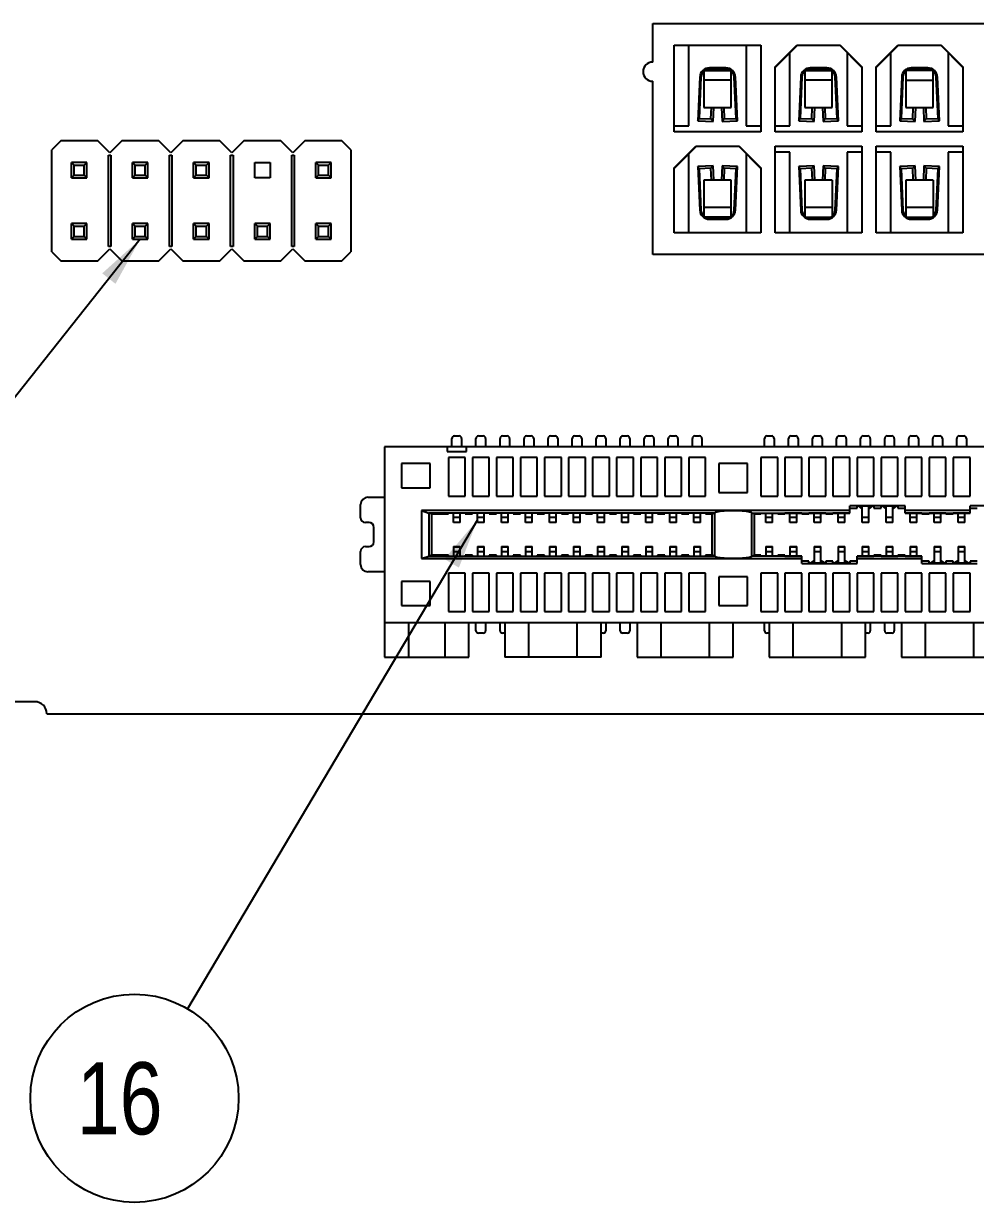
# Model space of a CAD drawing. Header units: millimetres. Extents: x 0 to 841, y 0 to 594.
# Drawn here: x 227.92 to 267.51, y 331.6 to 380.62 of the extents above; entities that cross this region are included whole.
import ezdxf

# ---------------------------------------------------------------- set-up
doc = ezdxf.new("R2010")
doc.units = ezdxf.units.MM
doc.header["$LTSCALE"] = 46.255
doc.layers.get('0').update_dxf_attribs({"linetype": 'CONTINUOUS'})
doc.layers.add('ASSEM_MEM', color=7, linetype='CONTINUOUS')
doc.layers.add('DETAIL', color=7, linetype='CONTINUOUS')
doc.styles.get("Standard").update_dxf_attribs({"font": 'txt', "width": 0.8})
doc.dimstyles.get("Standard").update_dxf_attribs({"dimtxt": 3, "dimasz": 2.1, "dimexe": 2, "dimexo": 1, "dimtad": 1, "dimzin": 0, "dimdsep": 46, "dimtxsty": 'STANDARD', "dimblk": '_FILLED', "dimblk1": '_FILLED', "dimblk2": '_FILLED', "dimcen": 0.09, "dimazin": 0, "dimtol": 1, "dimtp": 0.01, "dimtm": 0.01, "dimtfac": 1, "dimtofl": 0, "dimtmove": 0, "dimatfit": 3, "dimldrblk": '_FILLED', "dimfxl": 1, "dimtolj": 1, "dimtzin": 0, "dimarcsym": 0})

# ---------------------------------------------------------------- blocks, each defined once
blk = doc.blocks.new('_FILLED')
at = {"color": 0, "linetype": 'BYBLOCK'}
blk.add_solid([(0, 0), (-1, 0.167), (-1, -0.167)], dxfattribs=at)
blk = doc.blocks.new('BALLOON_BL18', base_point=(232.533, 335.934))
at = {"layer": 'DETAIL', "color": 7, "linetype": 'CONTINUOUS'}
blk.add_circle((232.533, 335.934), 4.33, dxfattribs=at)
at = {"layer": 'DETAIL', "color": 7, "linetype": 'CONTINUOUS', "insert": (230.133, 337.434), "char_height": 3, "width": 4.8, "attachment_point": 1, "line_spacing_factor": 0.9}
blk.add_mtext('16', dxfattribs=at)

msp = doc.modelspace()

# ---------------------------------------------------------------- linework, layer by layer
at = {"layer": 'ASSEM_MEM', "color": 7, "linetype": 'CONTINUOUS'}
for p, q in [((254.09, 380.625), (305.69, 380.625)), ((254.09, 379.025), (254.09, 380.625)), ((254.99, 379.725), (258.59, 379.725)), ((254.99, 376.125), (254.99, 379.725)), ((255.6, 376.375), (255.6, 379.725)), ((257.98, 379.725), (257.98, 376.375)), ((258.59, 379.725), (258.59, 376.125)), ((259.19, 378.825), (260.09, 379.725)), ((259.19, 378.805), (260.11, 379.725)), ((260.09, 379.725), (261.89, 379.725)), ((262.79, 378.805), (261.87, 379.725)), ((261.89, 379.725), (262.79, 378.825)), ((263.39, 378.825), (264.29, 379.725)), ((263.39, 378.805), (264.31, 379.725)), ((264.29, 379.725), (266.09, 379.725)), ((266.99, 378.805), (266.07, 379.725)), ((266.09, 379.725), (266.99, 378.825)), ((259.8, 376.375), (259.8, 379.415)), ((262.18, 379.415), (262.18, 376.375)), ((264, 376.375), (264, 379.415)), ((266.38, 379.415), (266.38, 376.375)), ((256.22, 378.663), (256.22, 377.135)), ((256.251, 378.675), (257.328, 378.675)), ((257.132, 378.785), (256.447, 378.785)), ((256.447, 378.735), (256.447, 378.785)), ((256.447, 378.735), (257.132, 378.735)), ((257.132, 378.785), (257.132, 378.735)), ((257.36, 377.135), (257.36, 378.663)), ((259.19, 376.125), (259.19, 378.825)), ((260.42, 378.663), (260.42, 377.135)), ((260.451, 378.675), (261.528, 378.675)), ((261.332, 378.785), (260.647, 378.785)), ((260.647, 378.735), (260.647, 378.785)), ((260.647, 378.735), (261.332, 378.735)), ((261.332, 378.785), (261.332, 378.735)), ((261.56, 377.135), (261.56, 378.663)), ((262.79, 378.825), (262.79, 376.125)), ((263.39, 376.125), (263.39, 378.825)), ((264.62, 378.663), (264.62, 377.135)), ((265.728, 378.675), (264.651, 378.675)), ((265.532, 378.785), (264.847, 378.785)), ((264.847, 378.735), (264.847, 378.785)), ((264.847, 378.735), (265.532, 378.735)), ((265.532, 378.785), (265.532, 378.735)), ((265.76, 377.135), (265.76, 378.663)), ((266.99, 378.825), (266.99, 376.125)), ((254.09, 371.025), (254.09, 378.225)), ((256.047, 378.403), (255.965, 376.583)), ((256.097, 378.401), (256.019, 376.68)), ((256.047, 378.403), (256.097, 378.401)), ((257.36, 378.275), (256.22, 378.275)), ((257.482, 378.401), (257.532, 378.403)), ((257.56, 376.68), (257.482, 378.401)), ((257.614, 376.583), (257.532, 378.403)), ((260.247, 378.403), (260.165, 376.583)), ((260.297, 378.401), (260.219, 376.68)), ((260.247, 378.403), (260.297, 378.401)), ((261.56, 378.275), (260.42, 378.275)), ((261.682, 378.401), (261.732, 378.403)), ((261.76, 376.68), (261.682, 378.401)), ((261.814, 376.583), (261.732, 378.403)), ((264.447, 378.403), (264.365, 376.583)), ((264.497, 378.401), (264.419, 376.68)), ((264.447, 378.403), (264.497, 378.401)), ((264.62, 378.275), (265.76, 378.275)), ((265.882, 378.401), (265.932, 378.403)), ((265.96, 376.68), (265.882, 378.401)), ((266.014, 376.583), (265.932, 378.403)), ((256.22, 377.135), (257.36, 377.135)), ((256.509, 376.658), (256.53, 377.135)), ((256.604, 376.554), (256.631, 377.135)), ((256.949, 377.135), (256.975, 376.554)), ((257.049, 377.135), (257.07, 376.658)), ((260.42, 377.135), (261.56, 377.135)), ((260.709, 376.658), (260.73, 377.135)), ((260.804, 376.554), (260.831, 377.135)), ((261.149, 377.135), (261.175, 376.554)), ((261.249, 377.135), (261.27, 376.658)), ((264.62, 377.135), (265.76, 377.135)), ((264.909, 376.658), (264.93, 377.135)), ((265.004, 376.554), (265.031, 377.135)), ((265.349, 377.135), (265.375, 376.554)), ((265.449, 377.135), (265.47, 376.658)), ((255.965, 376.583), (256.019, 376.68)), ((255.965, 376.583), (256.604, 376.554)), ((256.019, 376.68), (256.509, 376.658)), ((256.604, 376.554), (256.509, 376.658)), ((257.07, 376.658), (256.975, 376.554)), ((256.975, 376.554), (257.614, 376.583)), ((257.07, 376.658), (257.56, 376.68)), ((257.614, 376.583), (257.56, 376.68)), ((260.165, 376.583), (260.219, 376.68)), ((260.165, 376.583), (260.804, 376.554)), ((260.219, 376.68), (260.709, 376.658)), ((260.804, 376.554), (260.709, 376.658)), ((261.27, 376.658), (261.175, 376.554)), ((261.175, 376.554), (261.814, 376.583)), ((261.27, 376.658), (261.76, 376.68)), ((261.814, 376.583), (261.76, 376.68)), ((264.419, 376.68), (264.365, 376.583)), ((264.365, 376.583), (265.004, 376.554)), ((264.419, 376.68), (264.909, 376.658)), ((264.909, 376.658), (265.004, 376.554)), ((265.47, 376.658), (265.375, 376.554)), ((265.375, 376.554), (266.014, 376.583)), ((265.47, 376.658), (265.96, 376.68)), ((266.014, 376.583), (265.96, 376.68)), ((254.99, 376.375), (255.6, 376.375)), ((258.59, 376.125), (254.99, 376.125)), ((257.98, 376.375), (258.59, 376.375)), ((259.19, 376.375), (259.8, 376.375)), ((262.79, 376.125), (259.19, 376.125)), ((262.18, 376.375), (262.79, 376.375)), ((263.39, 376.375), (264, 376.375)), ((266.99, 376.125), (263.39, 376.125)), ((266.38, 376.375), (266.99, 376.375)), ((229.465, 375.755), (229.09, 375.38)), ((231.005, 375.755), (229.465, 375.755)), ((231.505, 375.255), (231.005, 375.755)), ((232.005, 375.755), (231.505, 375.255)), ((233.545, 375.755), (232.005, 375.755)), ((234.045, 375.255), (233.545, 375.755)), ((234.545, 375.755), (234.045, 375.255)), ((236.085, 375.755), (234.545, 375.755)), ((236.585, 375.255), (236.085, 375.755)), ((237.085, 375.755), (236.585, 375.255)), ((238.625, 375.755), (237.085, 375.755)), ((239.125, 375.255), (238.625, 375.755)), ((239.625, 375.755), (239.125, 375.255)), ((241.165, 375.755), (239.625, 375.755)), ((241.54, 375.38), (241.165, 375.755)), ((254.99, 374.625), (255.89, 375.525)), ((254.99, 374.605), (255.91, 375.525)), ((255.89, 375.525), (257.69, 375.525)), ((258.59, 374.605), (257.67, 375.525)), ((257.69, 375.525), (258.59, 374.625)), ((259.19, 375.525), (262.79, 375.525)), ((259.19, 371.925), (259.19, 375.525)), ((262.79, 375.525), (262.79, 371.925)), ((263.39, 375.525), (266.99, 375.525)), ((263.39, 371.925), (263.39, 375.525)), ((266.99, 375.525), (266.99, 371.925)), ((229.09, 371.13), (229.09, 375.38)), ((231.455, 375.155), (231.555, 375.155)), ((231.455, 371.355), (231.455, 375.155)), ((231.555, 375.155), (231.555, 371.355)), ((233.995, 375.155), (234.095, 375.155)), ((233.995, 371.355), (233.995, 375.155)), ((234.095, 375.155), (234.095, 371.355)), ((236.535, 375.155), (236.635, 375.155)), ((236.535, 371.355), (236.535, 375.155)), ((236.635, 375.155), (236.635, 371.355)), ((239.075, 375.155), (239.175, 375.155)), ((239.075, 371.355), (239.075, 375.155)), ((239.175, 375.155), (239.175, 371.355)), ((241.54, 375.38), (241.54, 371.13)), ((255.6, 371.925), (255.6, 375.215)), ((257.98, 375.215), (257.98, 371.925)), ((259.8, 375.275), (259.19, 375.275)), ((259.8, 371.925), (259.8, 375.275)), ((262.79, 375.275), (262.18, 375.275)), ((262.18, 375.275), (262.18, 371.925)), ((264, 375.275), (263.39, 375.275)), ((264, 371.925), (264, 375.275)), ((266.99, 375.275), (266.38, 375.275)), ((266.38, 375.275), (266.38, 371.925)), ((230.025, 374.735), (229.915, 374.845)), ((230.555, 374.845), (229.915, 374.845)), ((229.915, 374.205), (229.915, 374.845)), ((230.025, 374.735), (230.445, 374.735)), ((230.025, 374.315), (230.025, 374.735)), ((230.555, 374.845), (230.445, 374.735)), ((230.445, 374.315), (230.445, 374.735)), ((230.555, 374.205), (230.555, 374.845)), ((232.565, 374.735), (232.455, 374.845)), ((233.095, 374.845), (232.455, 374.845)), ((232.455, 374.205), (232.455, 374.845)), ((232.565, 374.735), (232.985, 374.735)), ((232.565, 374.315), (232.565, 374.735)), ((233.095, 374.845), (232.985, 374.735)), ((232.985, 374.315), (232.985, 374.735)), ((233.095, 374.205), (233.095, 374.845)), ((235.105, 374.735), (234.995, 374.845)), ((235.635, 374.845), (234.995, 374.845)), ((234.995, 374.205), (234.995, 374.845)), ((235.105, 374.735), (235.525, 374.735)), ((235.105, 374.315), (235.105, 374.735)), ((235.635, 374.845), (235.525, 374.735)), ((235.525, 374.315), (235.525, 374.735)), ((235.635, 374.205), (235.635, 374.845)), ((237.535, 374.845), (238.175, 374.845)), ((237.535, 374.205), (237.535, 374.845)), ((238.175, 374.845), (238.175, 374.205)), ((240.185, 374.735), (240.075, 374.845)), ((240.715, 374.845), (240.075, 374.845)), ((240.075, 374.205), (240.075, 374.845)), ((240.185, 374.735), (240.605, 374.735)), ((240.185, 374.315), (240.185, 374.735)), ((240.715, 374.845), (240.605, 374.735)), ((240.605, 374.315), (240.605, 374.735)), ((240.715, 374.205), (240.715, 374.845)), ((254.99, 371.925), (254.99, 374.625)), ((256.604, 374.716), (255.965, 374.687)), ((256.019, 374.589), (255.965, 374.687)), ((255.965, 374.687), (256.047, 372.867)), ((256.509, 374.612), (256.019, 374.589)), ((256.019, 374.589), (256.097, 372.869)), ((256.509, 374.612), (256.604, 374.716)), ((256.531, 374.115), (256.509, 374.612)), ((256.631, 374.115), (256.604, 374.716)), ((256.975, 374.716), (256.948, 374.115)), ((257.614, 374.687), (256.975, 374.716)), ((256.975, 374.716), (257.07, 374.612)), ((257.07, 374.612), (257.048, 374.115)), ((257.56, 374.589), (257.07, 374.612)), ((257.482, 372.869), (257.56, 374.589)), ((257.532, 372.867), (257.614, 374.687)), ((257.56, 374.589), (257.614, 374.687)), ((258.59, 374.625), (258.59, 371.925)), ((260.804, 374.716), (260.165, 374.687)), ((260.219, 374.589), (260.165, 374.687)), ((260.165, 374.687), (260.247, 372.867)), ((260.709, 374.612), (260.219, 374.589)), ((260.219, 374.589), (260.297, 372.869)), ((260.709, 374.612), (260.804, 374.716)), ((260.731, 374.115), (260.709, 374.612)), ((260.831, 374.115), (260.804, 374.716)), ((261.175, 374.716), (261.148, 374.115)), ((261.814, 374.687), (261.175, 374.716)), ((261.175, 374.716), (261.27, 374.612)), ((261.27, 374.612), (261.248, 374.115)), ((261.76, 374.589), (261.27, 374.612)), ((261.682, 372.869), (261.76, 374.589)), ((261.732, 372.867), (261.814, 374.687)), ((261.76, 374.589), (261.814, 374.687)), ((265.004, 374.716), (264.365, 374.687)), ((264.419, 374.589), (264.365, 374.687)), ((264.365, 374.687), (264.447, 372.867)), ((264.909, 374.612), (264.419, 374.589)), ((264.419, 374.589), (264.497, 372.869)), ((264.909, 374.612), (265.004, 374.716)), ((264.931, 374.115), (264.909, 374.612)), ((265.031, 374.115), (265.004, 374.716)), ((265.375, 374.716), (265.348, 374.115)), ((266.014, 374.687), (265.375, 374.716)), ((265.375, 374.716), (265.47, 374.612)), ((265.47, 374.612), (265.448, 374.115)), ((265.96, 374.589), (265.47, 374.612)), ((265.882, 372.869), (265.96, 374.589)), ((265.932, 372.867), (266.014, 374.687)), ((265.96, 374.589), (266.014, 374.687)), ((229.915, 374.205), (230.025, 374.315)), ((229.915, 374.205), (230.555, 374.205)), ((230.025, 374.315), (230.445, 374.315)), ((230.555, 374.205), (230.445, 374.315)), ((232.455, 374.205), (232.565, 374.315)), ((232.455, 374.205), (233.095, 374.205)), ((232.565, 374.315), (232.985, 374.315)), ((233.095, 374.205), (232.985, 374.315)), ((234.995, 374.205), (235.105, 374.315)), ((234.995, 374.205), (235.635, 374.205)), ((235.105, 374.315), (235.525, 374.315)), ((235.635, 374.205), (235.525, 374.315)), ((238.175, 374.205), (237.535, 374.205)), ((240.075, 374.205), (240.185, 374.315)), ((240.075, 374.205), (240.715, 374.205)), ((240.185, 374.315), (240.605, 374.315)), ((240.715, 374.205), (240.605, 374.315)), ((257.36, 374.115), (256.22, 374.115)), ((256.22, 374.115), (256.22, 372.597)), ((257.36, 372.597), (257.36, 374.115)), ((261.56, 374.115), (260.42, 374.115)), ((260.42, 374.115), (260.42, 372.597)), ((261.56, 374.115), (261.56, 372.597)), ((265.76, 374.115), (264.62, 374.115)), ((264.62, 374.115), (264.62, 372.597)), ((265.76, 374.115), (265.76, 372.597)), ((256.097, 372.869), (256.047, 372.867)), ((257.36, 372.975), (256.22, 372.975)), ((257.295, 372.575), (256.284, 372.575)), ((257.532, 372.867), (257.482, 372.869)), ((260.297, 372.869), (260.247, 372.867)), ((261.56, 372.975), (260.42, 372.975)), ((260.484, 372.575), (261.495, 372.575)), ((261.732, 372.867), (261.682, 372.869)), ((264.497, 372.869), (264.447, 372.867)), ((265.76, 372.975), (264.62, 372.975)), ((264.684, 372.575), (265.695, 372.575)), ((265.932, 372.867), (265.882, 372.869)), ((230.025, 372.195), (229.915, 372.305)), ((230.555, 372.305), (229.915, 372.305)), ((229.915, 371.665), (229.915, 372.305)), ((230.025, 372.195), (230.445, 372.195)), ((230.025, 371.775), (230.025, 372.195)), ((230.555, 372.305), (230.445, 372.195)), ((230.445, 371.775), (230.445, 372.195)), ((230.555, 371.665), (230.555, 372.305)), ((232.565, 372.195), (232.455, 372.305)), ((233.095, 372.305), (232.455, 372.305)), ((232.455, 371.665), (232.455, 372.305)), ((232.565, 372.195), (232.985, 372.195)), ((232.565, 371.775), (232.565, 372.195)), ((233.095, 372.305), (232.985, 372.195)), ((232.985, 371.775), (232.985, 372.195)), ((233.095, 371.665), (233.095, 372.305)), ((235.105, 372.195), (234.995, 372.305)), ((235.635, 372.305), (234.995, 372.305)), ((234.995, 371.665), (234.995, 372.305)), ((235.105, 372.195), (235.525, 372.195)), ((235.105, 371.775), (235.105, 372.195)), ((235.635, 372.305), (235.525, 372.195)), ((235.525, 371.775), (235.525, 372.195)), ((235.635, 371.665), (235.635, 372.305)), ((237.645, 372.195), (237.535, 372.305)), ((238.175, 372.305), (237.535, 372.305)), ((237.535, 371.665), (237.535, 372.305)), ((237.645, 372.195), (238.065, 372.195)), ((237.645, 371.775), (237.645, 372.195)), ((238.175, 372.305), (238.065, 372.195)), ((238.065, 371.775), (238.065, 372.195)), ((238.175, 371.665), (238.175, 372.305)), ((240.185, 372.195), (240.075, 372.305)), ((240.715, 372.305), (240.075, 372.305)), ((240.075, 371.665), (240.075, 372.305)), ((240.185, 372.195), (240.605, 372.195)), ((240.185, 371.775), (240.185, 372.195)), ((240.715, 372.305), (240.605, 372.195)), ((240.605, 371.775), (240.605, 372.195)), ((240.715, 371.665), (240.715, 372.305)), ((257.132, 372.535), (256.447, 372.535)), ((256.447, 372.485), (256.447, 372.535)), ((256.447, 372.485), (257.132, 372.485)), ((257.132, 372.535), (257.132, 372.485)), ((261.332, 372.535), (260.647, 372.535)), ((260.647, 372.485), (260.647, 372.535)), ((260.647, 372.485), (261.332, 372.485)), ((261.332, 372.535), (261.332, 372.485)), ((265.532, 372.535), (264.847, 372.535)), ((264.847, 372.485), (264.847, 372.535)), ((264.847, 372.485), (265.532, 372.485)), ((265.532, 372.535), (265.532, 372.485)), ((229.915, 371.665), (230.025, 371.775)), ((229.915, 371.665), (230.555, 371.665)), ((230.025, 371.775), (230.445, 371.775)), ((230.555, 371.665), (230.445, 371.775)), ((232.455, 371.665), (232.565, 371.775)), ((232.455, 371.665), (233.095, 371.665)), ((232.565, 371.775), (232.985, 371.775)), ((233.095, 371.665), (232.985, 371.775)), ((234.995, 371.665), (235.105, 371.775)), ((234.995, 371.665), (235.635, 371.665)), ((235.105, 371.775), (235.525, 371.775)), ((235.635, 371.665), (235.525, 371.775)), ((237.535, 371.665), (237.645, 371.775)), ((237.535, 371.665), (238.175, 371.665)), ((237.645, 371.775), (238.065, 371.775)), ((238.175, 371.665), (238.065, 371.775)), ((240.075, 371.665), (240.185, 371.775)), ((240.075, 371.665), (240.715, 371.665)), ((240.185, 371.775), (240.605, 371.775)), ((240.715, 371.665), (240.605, 371.775)), ((258.59, 371.925), (254.99, 371.925)), ((262.79, 371.925), (259.19, 371.925)), ((266.99, 371.925), (263.39, 371.925)), ((229.09, 371.13), (229.465, 370.755)), ((231.005, 370.755), (231.505, 371.255)), ((231.555, 371.355), (231.455, 371.355)), ((231.505, 371.255), (232.005, 370.755)), ((233.545, 370.755), (234.045, 371.255)), ((234.095, 371.355), (233.995, 371.355)), ((234.045, 371.255), (234.545, 370.755)), ((236.085, 370.755), (236.585, 371.255)), ((236.635, 371.355), (236.535, 371.355)), ((236.585, 371.255), (237.085, 370.755)), ((238.625, 370.755), (239.125, 371.255)), ((239.175, 371.355), (239.075, 371.355)), ((239.125, 371.255), (239.625, 370.755)), ((241.165, 370.755), (241.54, 371.13)), ((229.465, 370.755), (231.005, 370.755)), ((232.005, 370.755), (233.545, 370.755)), ((234.545, 370.755), (236.085, 370.755)), ((237.085, 370.755), (238.625, 370.755)), ((239.625, 370.755), (241.165, 370.755)), ((305.69, 371.025), (254.09, 371.025)), ((245.74, 363.025), (245.74, 363.375)), ((245.84, 363.475), (246.04, 363.475)), ((246.14, 363.375), (246.14, 363.025)), ((246.74, 363.025), (246.74, 363.375)), ((246.84, 363.475), (247.04, 363.475)), ((247.14, 363.375), (247.14, 363.025)), ((247.74, 363.025), (247.74, 363.375)), ((247.84, 363.475), (248.04, 363.475)), ((248.14, 363.375), (248.14, 363.025)), ((248.74, 363.025), (248.74, 363.375)), ((248.84, 363.475), (249.04, 363.475)), ((249.14, 363.375), (249.14, 363.025)), ((249.74, 363.025), (249.74, 363.375)), ((249.84, 363.475), (250.04, 363.475)), ((250.14, 363.375), (250.14, 363.025)), ((250.74, 363.025), (250.74, 363.375)), ((250.84, 363.475), (251.04, 363.475)), ((251.14, 363.375), (251.14, 363.025)), ((251.74, 363.025), (251.74, 363.375)), ((251.84, 363.475), (252.04, 363.475)), ((252.14, 363.375), (252.14, 363.025)), ((252.74, 363.025), (252.74, 363.375)), ((252.84, 363.475), (253.04, 363.475)), ((253.14, 363.375), (253.14, 363.025)), ((253.74, 363.025), (253.74, 363.375)), ((253.84, 363.475), (254.04, 363.475)), ((254.14, 363.375), (254.14, 363.025)), ((254.74, 363.025), (254.74, 363.375)), ((254.84, 363.475), (255.04, 363.475)), ((255.14, 363.375), (255.14, 363.025)), ((255.74, 363.025), (255.74, 363.375)), ((255.84, 363.475), (256.04, 363.475)), ((256.14, 363.375), (256.14, 363.025)), ((258.74, 363.025), (258.74, 363.375)), ((258.84, 363.475), (259.04, 363.475)), ((259.14, 363.375), (259.14, 363.025)), ((259.74, 363.025), (259.74, 363.375)), ((259.84, 363.475), (260.04, 363.475)), ((260.14, 363.375), (260.14, 363.025)), ((260.74, 363.025), (260.74, 363.375)), ((260.84, 363.475), (261.04, 363.475)), ((261.14, 363.375), (261.14, 363.025)), ((261.74, 363.025), (261.74, 363.375)), ((261.84, 363.475), (262.04, 363.475)), ((262.14, 363.375), (262.14, 363.025)), ((262.74, 363.025), (262.74, 363.375)), ((262.84, 363.475), (263.04, 363.475)), ((263.14, 363.375), (263.14, 363.025)), ((263.74, 363.025), (263.74, 363.375)), ((263.84, 363.475), (264.04, 363.475)), ((264.14, 363.375), (264.14, 363.025)), ((264.74, 363.025), (264.74, 363.375)), ((264.84, 363.475), (265.04, 363.475)), ((265.14, 363.375), (265.14, 363.025)), ((265.74, 363.025), (265.74, 363.375)), ((265.84, 363.475), (266.04, 363.475)), ((266.14, 363.375), (266.14, 363.025)), ((266.74, 363.025), (266.74, 363.375)), ((266.84, 363.475), (267.04, 363.475)), ((267.14, 363.375), (267.14, 363.025)), ((281.94, 363.025), (242.94, 363.025)), ((242.94, 363.025), (242.94, 354.275)), ((245.54, 363.025), (245.54, 362.825)), ((245.54, 362.825), (246.34, 362.825)), ((246.34, 362.825), (246.34, 363.025)), ((244.84, 362.325), (243.64, 362.325)), ((243.64, 362.325), (243.64, 361.325)), ((244.84, 361.325), (244.84, 362.325)), ((246.29, 362.575), (245.59, 362.575)), ((245.59, 362.575), (245.59, 360.975)), ((246.29, 360.975), (246.29, 362.575)), ((247.29, 362.575), (246.59, 362.575)), ((246.59, 362.575), (246.59, 360.975)), ((247.29, 360.975), (247.29, 362.575)), ((248.29, 362.575), (247.59, 362.575)), ((247.59, 362.575), (247.59, 360.975)), ((248.29, 360.975), (248.29, 362.575)), ((249.29, 362.575), (248.59, 362.575)), ((248.59, 362.575), (248.59, 360.975)), ((249.29, 360.975), (249.29, 362.575)), ((250.29, 362.575), (249.59, 362.575)), ((249.59, 362.575), (249.59, 360.975)), ((250.29, 360.975), (250.29, 362.575)), ((251.29, 362.575), (250.59, 362.575)), ((250.59, 362.575), (250.59, 360.975)), ((251.29, 360.975), (251.29, 362.575)), ((252.29, 362.575), (251.59, 362.575)), ((251.59, 362.575), (251.59, 360.975)), ((252.29, 360.975), (252.29, 362.575)), ((253.29, 362.575), (252.59, 362.575)), ((252.59, 362.575), (252.59, 360.975)), ((253.29, 360.975), (253.29, 362.575)), ((254.29, 362.575), (253.59, 362.575)), ((253.59, 362.575), (253.59, 360.975)), ((254.29, 360.975), (254.29, 362.575)), ((255.29, 362.575), (254.59, 362.575)), ((254.59, 362.575), (254.59, 360.975)), ((255.29, 360.975), (255.29, 362.575)), ((256.29, 362.575), (255.59, 362.575)), ((255.59, 362.575), (255.59, 360.975)), ((256.29, 360.975), (256.29, 362.575)), ((258.04, 362.325), (256.84, 362.325)), ((256.84, 362.325), (256.84, 361.125)), ((258.04, 361.125), (258.04, 362.325)), ((259.29, 362.575), (258.59, 362.575)), ((258.59, 362.575), (258.59, 360.975)), ((259.29, 360.975), (259.29, 362.575)), ((260.29, 362.575), (259.59, 362.575)), ((259.59, 362.575), (259.59, 360.975)), ((260.29, 360.975), (260.29, 362.575)), ((261.29, 362.575), (260.59, 362.575)), ((260.59, 362.575), (260.59, 360.975)), ((261.29, 360.975), (261.29, 362.575)), ((262.29, 362.575), (261.59, 362.575)), ((261.59, 362.575), (261.59, 360.975)), ((262.29, 360.975), (262.29, 362.575)), ((263.29, 362.575), (262.59, 362.575)), ((262.59, 362.575), (262.59, 360.975)), ((263.29, 360.975), (263.29, 362.575)), ((264.29, 362.575), (263.59, 362.575)), ((263.59, 362.575), (263.59, 360.975)), ((264.29, 360.975), (264.29, 362.575)), ((265.29, 362.575), (264.59, 362.575)), ((264.59, 362.575), (264.59, 360.975)), ((265.29, 360.975), (265.29, 362.575)), ((266.29, 362.575), (265.59, 362.575)), ((265.59, 362.575), (265.59, 360.975)), ((266.29, 360.975), (266.29, 362.575)), ((267.29, 362.575), (266.59, 362.575)), ((266.59, 362.575), (266.59, 360.975)), ((267.29, 360.975), (267.29, 362.575)), ((243.64, 361.325), (244.84, 361.325)), ((242.24, 360.925), (242.94, 360.925)), ((245.59, 360.975), (246.29, 360.975)), ((246.59, 360.975), (247.29, 360.975)), ((247.59, 360.975), (248.29, 360.975)), ((248.59, 360.975), (249.29, 360.975)), ((249.59, 360.975), (250.29, 360.975)), ((250.59, 360.975), (251.29, 360.975)), ((251.59, 360.975), (252.29, 360.975)), ((252.59, 360.975), (253.29, 360.975)), ((253.59, 360.975), (254.29, 360.975)), ((254.59, 360.975), (255.29, 360.975)), ((255.59, 360.975), (256.29, 360.975)), ((256.84, 361.125), (258.04, 361.125)), ((258.59, 360.975), (259.29, 360.975)), ((259.59, 360.975), (260.29, 360.975)), ((260.59, 360.975), (261.29, 360.975)), ((261.59, 360.975), (262.29, 360.975)), ((262.59, 360.975), (263.29, 360.975)), ((263.59, 360.975), (264.29, 360.975)), ((264.59, 360.975), (265.29, 360.975)), ((265.59, 360.975), (266.29, 360.975)), ((266.59, 360.975), (267.29, 360.975)), ((241.94, 360.075), (241.94, 360.625)), ((244.467, 360.375), (244.781, 360.271)), ((262.29, 360.375), (244.467, 360.375)), ((244.467, 360.375), (244.467, 358.375)), ((264.59, 360.575), (262.29, 360.575)), ((262.29, 360.267), (262.29, 360.575)), ((262.29, 360.475), (262.59, 360.475)), ((263.29, 360.554), (262.59, 360.554)), ((262.59, 360.475), (262.59, 360.554)), ((262.649, 360.554), (262.776, 360.464)), ((262.776, 360.464), (262.776, 360.554)), ((262.776, 360.464), (262.783, 360.459)), ((262.785, 360.517), (262.783, 360.459)), ((262.786, 360.554), (262.785, 360.517)), ((262.8, 359.875), (262.8, 360.554)), ((263.08, 359.875), (263.08, 360.554)), ((263.094, 360.517), (263.093, 360.554)), ((263.096, 360.459), (263.094, 360.517)), ((263.096, 360.459), (263.103, 360.464)), ((263.103, 360.554), (263.103, 360.464)), ((263.103, 360.464), (263.231, 360.554)), ((263.29, 360.554), (263.29, 360.475)), ((263.29, 360.475), (263.59, 360.475)), ((264.29, 360.554), (263.59, 360.554)), ((263.59, 360.475), (263.59, 360.554)), ((263.649, 360.554), (263.776, 360.464)), ((263.776, 360.464), (263.776, 360.554)), ((263.776, 360.464), (263.783, 360.459)), ((263.785, 360.517), (263.783, 360.459)), ((263.786, 360.554), (263.785, 360.517)), ((263.8, 359.875), (263.8, 360.554)), ((264.08, 359.875), (264.08, 360.554)), ((264.094, 360.517), (264.093, 360.554)), ((264.096, 360.459), (264.094, 360.517)), ((264.096, 360.459), (264.103, 360.464)), ((264.103, 360.554), (264.103, 360.464)), ((264.103, 360.464), (264.231, 360.554)), ((264.29, 360.554), (264.29, 360.475)), ((264.29, 360.475), (264.59, 360.475)), ((264.59, 360.267), (264.59, 360.575)), ((267.29, 360.375), (264.59, 360.375)), ((269.59, 360.575), (267.29, 360.575)), ((267.29, 360.267), (267.29, 360.575)), ((267.29, 360.475), (267.59, 360.475)), ((242.29, 359.875), (242.14, 359.875)), ((244.9, 360.235), (244.781, 360.271)), ((256.669, 360.271), (244.781, 360.271)), ((244.781, 360.271), (244.781, 358.479)), ((244.9, 360.235), (245.59, 360.235)), ((244.9, 358.515), (244.9, 360.235)), ((246.29, 360.267), (245.59, 360.267)), ((245.59, 360.235), (245.59, 360.267)), ((245.8, 359.875), (245.8, 360.267)), ((246.08, 360.082), (245.8, 360.082)), ((245.8, 359.892), (246.08, 359.892)), ((246.08, 359.875), (245.8, 359.875)), ((246.08, 359.875), (246.08, 360.267)), ((246.29, 360.267), (246.29, 360.235)), ((246.29, 360.235), (246.59, 360.235)), ((247.29, 360.267), (246.59, 360.267)), ((246.59, 360.235), (246.59, 360.267)), ((246.8, 359.875), (246.8, 360.267)), ((247.08, 360.082), (246.8, 360.082)), ((246.8, 359.892), (247.08, 359.892)), ((247.08, 359.875), (246.8, 359.875)), ((247.08, 359.875), (247.08, 360.267)), ((247.29, 360.267), (247.29, 360.235)), ((247.29, 360.235), (247.59, 360.235)), ((248.29, 360.267), (247.59, 360.267)), ((247.59, 360.235), (247.59, 360.267)), ((247.8, 359.875), (247.8, 360.267)), ((248.08, 360.082), (247.8, 360.082)), ((247.8, 359.892), (248.08, 359.892)), ((248.08, 359.875), (247.8, 359.875)), ((248.08, 359.875), (248.08, 360.267)), ((248.29, 360.267), (248.29, 360.235)), ((248.29, 360.235), (248.59, 360.235)), ((249.29, 360.267), (248.59, 360.267)), ((248.59, 360.235), (248.59, 360.267)), ((248.8, 359.875), (248.8, 360.267)), ((249.08, 360.082), (248.8, 360.082)), ((248.8, 359.892), (249.08, 359.892)), ((249.08, 359.875), (248.8, 359.875)), ((249.08, 359.875), (249.08, 360.267)), ((249.29, 360.267), (249.29, 360.235)), ((249.29, 360.235), (249.59, 360.235)), ((250.29, 360.267), (249.59, 360.267)), ((249.59, 360.235), (249.59, 360.267)), ((249.8, 359.875), (249.8, 360.267)), ((250.08, 360.082), (249.8, 360.082)), ((249.8, 359.892), (250.08, 359.892)), ((250.08, 359.875), (249.8, 359.875)), ((250.08, 359.875), (250.08, 360.267)), ((250.29, 360.267), (250.29, 360.235)), ((250.29, 360.235), (250.59, 360.235)), ((251.29, 360.267), (250.59, 360.267)), ((250.59, 360.235), (250.59, 360.267)), ((250.8, 359.875), (250.8, 360.267)), ((251.08, 360.082), (250.8, 360.082)), ((250.8, 359.892), (251.08, 359.892)), ((251.08, 359.875), (250.8, 359.875)), ((251.08, 359.875), (251.08, 360.267)), ((251.29, 360.267), (251.29, 360.235)), ((251.29, 360.235), (251.59, 360.235)), ((252.29, 360.267), (251.59, 360.267)), ((251.59, 360.235), (251.59, 360.267)), ((251.8, 359.875), (251.8, 360.267)), ((252.08, 360.082), (251.8, 360.082)), ((251.8, 359.892), (252.08, 359.892)), ((252.08, 359.875), (251.8, 359.875)), ((252.08, 359.875), (252.08, 360.267)), ((252.29, 360.267), (252.29, 360.235)), ((252.29, 360.235), (252.59, 360.235)), ((253.29, 360.267), (252.59, 360.267)), ((252.59, 360.235), (252.59, 360.267)), ((252.8, 359.875), (252.8, 360.267)), ((253.08, 360.082), (252.8, 360.082)), ((252.8, 359.892), (253.08, 359.892)), ((253.08, 359.875), (252.8, 359.875)), ((253.08, 359.875), (253.08, 360.267)), ((253.29, 360.267), (253.29, 360.235)), ((253.29, 360.235), (253.59, 360.235)), ((254.29, 360.267), (253.59, 360.267)), ((253.59, 360.235), (253.59, 360.267)), ((253.8, 359.875), (253.8, 360.267)), ((254.08, 360.082), (253.8, 360.082)), ((253.8, 359.892), (254.08, 359.892)), ((254.08, 359.875), (253.8, 359.875)), ((254.08, 359.875), (254.08, 360.267)), ((254.29, 360.267), (254.29, 360.235)), ((254.29, 360.235), (254.59, 360.235)), ((255.29, 360.267), (254.59, 360.267)), ((254.59, 360.235), (254.59, 360.267)), ((254.8, 359.875), (254.8, 360.267)), ((255.08, 360.082), (254.8, 360.082)), ((254.8, 359.892), (255.08, 359.892)), ((255.08, 359.875), (254.8, 359.875)), ((255.08, 359.875), (255.08, 360.267)), ((255.29, 360.267), (255.29, 360.235)), ((255.29, 360.235), (255.59, 360.235)), ((256.29, 360.267), (255.59, 360.267)), ((255.59, 360.235), (255.59, 360.267)), ((255.8, 359.875), (255.8, 360.267)), ((256.08, 360.082), (255.8, 360.082)), ((255.8, 359.892), (256.08, 359.892)), ((256.08, 359.875), (255.8, 359.875)), ((256.08, 359.875), (256.08, 360.267)), ((256.29, 360.267), (256.29, 360.235)), ((256.29, 360.235), (256.55, 360.235)), ((256.55, 360.235), (256.668, 360.271)), ((256.55, 360.235), (256.55, 358.515)), ((256.669, 358.474), (256.669, 360.276)), ((258.21, 360.276), (258.211, 360.271)), ((258.21, 358.474), (258.21, 360.276)), ((258.211, 360.271), (262.29, 360.271)), ((258.33, 360.235), (258.211, 360.271)), ((258.33, 360.235), (258.59, 360.235)), ((258.33, 358.515), (258.33, 360.235)), ((258.59, 360.267), (259.29, 360.267)), ((258.59, 360.235), (258.59, 360.267)), ((258.8, 359.875), (258.8, 360.267)), ((259.08, 360.082), (258.8, 360.082)), ((258.8, 359.892), (259.08, 359.892)), ((259.08, 359.875), (258.8, 359.875)), ((259.08, 359.875), (259.08, 360.267)), ((259.29, 360.267), (259.29, 360.235)), ((259.29, 360.235), (259.59, 360.235)), ((260.29, 360.267), (259.59, 360.267)), ((259.59, 360.235), (259.59, 360.267)), ((259.8, 359.875), (259.8, 360.267)), ((260.08, 360.082), (259.8, 360.082)), ((259.8, 359.892), (260.08, 359.892)), ((260.08, 359.875), (259.8, 359.875)), ((260.08, 359.875), (260.08, 360.267)), ((260.29, 360.267), (260.29, 360.235)), ((260.29, 360.235), (260.59, 360.235)), ((261.29, 360.267), (260.59, 360.267)), ((260.59, 360.235), (260.59, 360.267)), ((260.8, 359.875), (260.8, 360.267)), ((261.08, 360.082), (260.8, 360.082)), ((260.8, 359.892), (261.08, 359.892)), ((261.08, 359.875), (260.8, 359.875)), ((261.08, 359.875), (261.08, 360.267)), ((261.29, 360.267), (261.29, 360.235)), ((261.29, 360.235), (261.59, 360.235)), ((262.29, 360.267), (261.59, 360.267)), ((261.59, 360.235), (261.59, 360.267)), ((261.8, 359.875), (261.8, 360.267)), ((262.08, 360.082), (261.8, 360.082)), ((261.8, 359.892), (262.08, 359.892)), ((262.08, 359.875), (261.8, 359.875)), ((262.08, 359.875), (262.08, 360.267)), ((263.08, 360.082), (262.8, 360.082)), ((262.8, 359.892), (263.08, 359.892)), ((263.08, 359.875), (262.8, 359.875)), ((264.08, 360.082), (263.8, 360.082)), ((263.8, 359.892), (264.08, 359.892)), ((264.08, 359.875), (263.8, 359.875)), ((264.59, 360.271), (267.29, 360.271)), ((265.29, 360.267), (264.59, 360.267)), ((264.8, 359.875), (264.8, 360.267)), ((265.08, 360.082), (264.8, 360.082)), ((264.8, 359.892), (265.08, 359.892)), ((265.08, 359.875), (264.8, 359.875)), ((265.08, 359.875), (265.08, 360.267)), ((265.29, 360.267), (265.29, 360.235)), ((265.29, 360.235), (265.59, 360.235)), ((266.29, 360.267), (265.59, 360.267)), ((265.59, 360.235), (265.59, 360.267)), ((265.8, 359.875), (265.8, 360.267)), ((266.08, 360.082), (265.8, 360.082)), ((265.8, 359.892), (266.08, 359.892)), ((266.08, 359.875), (265.8, 359.875)), ((266.08, 359.875), (266.08, 360.267)), ((266.29, 360.267), (266.29, 360.235)), ((266.29, 360.235), (266.59, 360.235)), ((267.29, 360.267), (266.59, 360.267)), ((266.59, 360.235), (266.59, 360.267)), ((266.8, 359.875), (266.8, 360.267)), ((267.08, 360.082), (266.8, 360.082)), ((266.8, 359.892), (267.08, 359.892)), ((267.08, 359.875), (266.8, 359.875)), ((267.08, 359.875), (267.08, 360.267)), ((242.49, 359.075), (242.49, 359.675)), ((242.14, 358.875), (242.29, 358.875)), ((245.8, 358.875), (246.08, 358.875)), ((245.8, 358.875), (245.8, 358.483)), ((246.08, 358.857), (245.8, 358.857)), ((246.08, 358.483), (246.08, 358.875)), ((246.8, 358.875), (247.08, 358.875)), ((246.8, 358.875), (246.8, 358.483)), ((247.08, 358.857), (246.8, 358.857)), ((247.08, 358.483), (247.08, 358.875)), ((247.8, 358.875), (248.08, 358.875)), ((247.8, 358.875), (247.8, 358.483)), ((248.08, 358.857), (247.8, 358.857)), ((248.08, 358.483), (248.08, 358.875)), ((248.8, 358.875), (249.08, 358.875)), ((248.8, 358.875), (248.8, 358.483)), ((249.08, 358.857), (248.8, 358.857)), ((249.08, 358.483), (249.08, 358.875)), ((249.8, 358.875), (250.08, 358.875)), ((249.8, 358.875), (249.8, 358.483)), ((250.08, 358.857), (249.8, 358.857)), ((250.08, 358.483), (250.08, 358.875)), ((250.8, 358.875), (251.08, 358.875)), ((250.8, 358.875), (250.8, 358.483)), ((251.08, 358.857), (250.8, 358.857)), ((251.08, 358.483), (251.08, 358.875)), ((251.8, 358.875), (252.08, 358.875)), ((251.8, 358.875), (251.8, 358.483)), ((252.08, 358.857), (251.8, 358.857)), ((252.08, 358.483), (252.08, 358.875)), ((252.8, 358.875), (253.08, 358.875)), ((252.8, 358.875), (252.8, 358.483)), ((253.08, 358.857), (252.8, 358.857)), ((253.08, 358.483), (253.08, 358.875)), ((253.8, 358.875), (254.08, 358.875)), ((253.8, 358.875), (253.8, 358.483)), ((254.08, 358.857), (253.8, 358.857)), ((254.08, 358.483), (254.08, 358.875)), ((254.8, 358.875), (255.08, 358.875)), ((254.8, 358.875), (254.8, 358.483)), ((255.08, 358.857), (254.8, 358.857)), ((255.08, 358.483), (255.08, 358.875)), ((255.8, 358.875), (256.08, 358.875)), ((255.8, 358.875), (255.8, 358.483)), ((256.08, 358.857), (255.8, 358.857)), ((256.08, 358.483), (256.08, 358.875)), ((258.8, 358.875), (259.08, 358.875)), ((258.8, 358.875), (258.8, 358.483)), ((259.08, 358.857), (258.8, 358.857)), ((259.08, 358.483), (259.08, 358.875)), ((259.8, 358.875), (260.08, 358.875)), ((259.8, 358.875), (259.8, 358.483)), ((260.08, 358.857), (259.8, 358.857)), ((260.08, 358.483), (260.08, 358.875)), ((260.8, 358.875), (261.08, 358.875)), ((260.8, 358.875), (260.8, 358.195)), ((261.08, 358.857), (260.8, 358.857)), ((261.08, 358.195), (261.08, 358.875)), ((261.8, 358.875), (262.08, 358.875)), ((261.8, 358.875), (261.8, 358.195)), ((262.08, 358.857), (261.8, 358.857)), ((262.08, 358.195), (262.08, 358.875)), ((262.8, 358.875), (263.08, 358.875)), ((262.8, 358.875), (262.8, 358.483)), ((263.08, 358.857), (262.8, 358.857)), ((263.08, 358.483), (263.08, 358.875)), ((263.8, 358.875), (264.08, 358.875)), ((263.8, 358.875), (263.8, 358.483)), ((264.08, 358.857), (263.8, 358.857)), ((264.08, 358.483), (264.08, 358.875)), ((264.8, 358.875), (265.08, 358.875)), ((264.8, 358.875), (264.8, 358.483)), ((265.08, 358.857), (264.8, 358.857)), ((265.08, 358.483), (265.08, 358.875)), ((265.8, 358.875), (266.08, 358.875)), ((265.8, 358.875), (265.8, 358.195)), ((266.08, 358.857), (265.8, 358.857)), ((266.08, 358.195), (266.08, 358.875)), ((266.8, 358.875), (267.08, 358.875)), ((266.8, 358.875), (266.8, 358.195)), ((267.08, 358.857), (266.8, 358.857)), ((267.08, 358.195), (267.08, 358.875)), ((241.94, 358.125), (241.94, 358.675)), ((244.467, 358.375), (244.781, 358.479)), ((244.467, 358.375), (260.29, 358.375)), ((244.9, 358.515), (244.781, 358.479)), ((244.781, 358.479), (256.668, 358.479)), ((245.59, 358.515), (244.9, 358.515)), ((245.59, 358.483), (245.59, 358.515)), ((245.59, 358.483), (246.29, 358.483)), ((245.8, 358.668), (246.08, 358.668)), ((246.59, 358.515), (246.29, 358.515)), ((246.29, 358.515), (246.29, 358.483)), ((246.59, 358.483), (246.59, 358.515)), ((246.59, 358.483), (247.29, 358.483)), ((246.8, 358.668), (247.08, 358.668)), ((247.59, 358.515), (247.29, 358.515)), ((247.29, 358.515), (247.29, 358.483)), ((247.59, 358.483), (247.59, 358.515)), ((247.59, 358.483), (248.29, 358.483)), ((247.8, 358.668), (248.08, 358.668)), ((248.59, 358.515), (248.29, 358.515)), ((248.29, 358.515), (248.29, 358.483)), ((248.59, 358.483), (248.59, 358.515)), ((248.59, 358.483), (249.29, 358.483)), ((248.8, 358.668), (249.08, 358.668)), ((249.59, 358.515), (249.29, 358.515)), ((249.29, 358.515), (249.29, 358.483)), ((249.59, 358.483), (249.59, 358.515)), ((249.59, 358.483), (250.29, 358.483)), ((249.8, 358.668), (250.08, 358.668)), ((250.59, 358.515), (250.29, 358.515)), ((250.29, 358.515), (250.29, 358.483)), ((250.59, 358.483), (250.59, 358.515)), ((250.59, 358.483), (251.29, 358.483)), ((250.8, 358.668), (251.08, 358.668)), ((251.59, 358.515), (251.29, 358.515)), ((251.29, 358.515), (251.29, 358.483)), ((251.59, 358.483), (251.59, 358.515)), ((251.59, 358.483), (252.29, 358.483)), ((251.8, 358.668), (252.08, 358.668)), ((252.59, 358.515), (252.29, 358.515)), ((252.29, 358.515), (252.29, 358.483)), ((252.59, 358.483), (252.59, 358.515)), ((252.59, 358.483), (253.29, 358.483)), ((252.8, 358.668), (253.08, 358.668)), ((253.59, 358.515), (253.29, 358.515)), ((253.29, 358.515), (253.29, 358.483)), ((253.59, 358.483), (253.59, 358.515)), ((253.59, 358.483), (254.29, 358.483)), ((253.8, 358.668), (254.08, 358.668)), ((254.59, 358.515), (254.29, 358.515)), ((254.29, 358.515), (254.29, 358.483)), ((254.59, 358.483), (254.59, 358.515)), ((254.59, 358.483), (255.29, 358.483)), ((254.8, 358.668), (255.08, 358.668)), ((255.59, 358.515), (255.29, 358.515)), ((255.29, 358.515), (255.29, 358.483)), ((255.59, 358.483), (255.59, 358.515)), ((255.59, 358.483), (256.29, 358.483)), ((255.8, 358.668), (256.08, 358.668)), ((256.55, 358.515), (256.29, 358.515)), ((256.29, 358.515), (256.29, 358.483)), ((256.668, 358.479), (256.55, 358.515)), ((256.668, 358.479), (256.669, 358.474)), ((258.211, 358.479), (258.21, 358.474)), ((258.211, 358.479), (258.33, 358.515)), ((260.29, 358.479), (258.211, 358.479)), ((258.59, 358.515), (258.33, 358.515)), ((258.59, 358.483), (258.59, 358.515)), ((259.29, 358.483), (258.59, 358.483)), ((258.8, 358.668), (259.08, 358.668)), ((259.59, 358.515), (259.29, 358.515)), ((259.29, 358.515), (259.29, 358.483)), ((259.59, 358.483), (259.59, 358.515)), ((259.59, 358.483), (260.29, 358.483)), ((259.8, 358.668), (260.08, 358.668)), ((260.29, 358.175), (260.29, 358.483)), ((260.8, 358.668), (261.08, 358.668)), ((261.8, 358.668), (262.08, 358.668)), ((262.59, 358.483), (263.29, 358.483)), ((262.59, 358.175), (262.59, 358.483)), ((265.29, 358.479), (262.59, 358.479)), ((262.59, 358.375), (265.29, 358.375)), ((262.8, 358.668), (263.08, 358.668)), ((263.59, 358.515), (263.29, 358.515)), ((263.29, 358.515), (263.29, 358.483)), ((263.59, 358.483), (263.59, 358.515)), ((263.59, 358.483), (264.29, 358.483)), ((263.8, 358.668), (264.08, 358.668)), ((264.59, 358.515), (264.29, 358.515)), ((264.29, 358.515), (264.29, 358.483)), ((264.59, 358.483), (264.59, 358.515)), ((264.59, 358.483), (265.29, 358.483)), ((264.8, 358.668), (265.08, 358.668)), ((265.29, 358.175), (265.29, 358.483)), ((265.8, 358.668), (266.08, 358.668)), ((266.8, 358.668), (267.08, 358.668)), ((260.59, 358.275), (260.29, 358.275)), ((260.29, 358.175), (262.59, 358.175)), ((260.59, 358.195), (260.59, 358.275)), ((260.59, 358.195), (261.29, 358.195)), ((260.776, 358.286), (260.649, 358.195)), ((260.783, 358.29), (260.776, 358.286)), ((260.776, 358.195), (260.776, 358.286)), ((260.786, 358.209), (260.783, 358.29)), ((260.786, 358.195), (260.786, 358.209)), ((261.093, 358.195), (261.095, 358.25)), ((261.095, 358.25), (261.096, 358.29)), ((261.103, 358.286), (261.096, 358.29)), ((261.231, 358.195), (261.103, 358.286)), ((261.103, 358.286), (261.103, 358.195)), ((261.59, 358.275), (261.29, 358.275)), ((261.29, 358.275), (261.29, 358.195)), ((261.59, 358.195), (261.59, 358.275)), ((261.59, 358.195), (262.29, 358.195)), ((261.776, 358.286), (261.649, 358.195)), ((261.783, 358.29), (261.776, 358.286)), ((261.776, 358.195), (261.776, 358.286)), ((261.786, 358.209), (261.783, 358.29)), ((261.786, 358.195), (261.786, 358.209)), ((262.093, 358.195), (262.095, 358.25)), ((262.095, 358.25), (262.096, 358.29)), ((262.103, 358.286), (262.096, 358.29)), ((262.231, 358.195), (262.103, 358.286)), ((262.103, 358.286), (262.103, 358.195)), ((262.59, 358.275), (262.29, 358.275)), ((262.29, 358.275), (262.29, 358.195)), ((265.59, 358.275), (265.29, 358.275)), ((265.29, 358.175), (267.59, 358.175)), ((265.59, 358.195), (265.59, 358.275)), ((265.59, 358.195), (266.29, 358.195)), ((265.776, 358.286), (265.649, 358.195)), ((265.783, 358.29), (265.776, 358.286)), ((265.776, 358.195), (265.776, 358.286)), ((265.786, 358.209), (265.783, 358.29)), ((265.786, 358.195), (265.786, 358.209)), ((266.093, 358.195), (266.095, 358.25)), ((266.095, 358.25), (266.096, 358.29)), ((266.103, 358.286), (266.096, 358.29)), ((266.231, 358.195), (266.103, 358.286)), ((266.103, 358.286), (266.103, 358.195)), ((266.59, 358.275), (266.29, 358.275)), ((266.29, 358.275), (266.29, 358.195)), ((266.59, 358.195), (266.59, 358.275)), ((266.59, 358.195), (267.29, 358.195)), ((266.776, 358.286), (266.649, 358.195)), ((266.783, 358.29), (266.776, 358.286)), ((266.776, 358.195), (266.776, 358.286)), ((266.786, 358.209), (266.783, 358.29)), ((266.786, 358.195), (266.786, 358.209)), ((267.093, 358.195), (267.095, 358.25)), ((267.095, 358.25), (267.096, 358.29)), ((267.103, 358.286), (267.096, 358.29)), ((267.231, 358.195), (267.103, 358.286)), ((267.103, 358.286), (267.103, 358.195)), ((267.59, 358.275), (267.29, 358.275)), ((267.29, 358.275), (267.29, 358.195)), ((242.94, 357.825), (242.24, 357.825)), ((244.84, 357.425), (243.64, 357.425)), ((243.64, 357.425), (243.64, 356.425)), ((244.84, 356.425), (244.84, 357.425)), ((246.29, 357.775), (245.59, 357.775)), ((245.59, 357.775), (245.59, 356.175)), ((246.29, 356.175), (246.29, 357.775)), ((247.29, 357.775), (246.59, 357.775)), ((246.59, 357.775), (246.59, 356.175)), ((247.29, 356.175), (247.29, 357.775)), ((248.29, 357.775), (247.59, 357.775)), ((247.59, 357.775), (247.59, 356.175)), ((248.29, 356.175), (248.29, 357.775)), ((249.29, 357.775), (248.59, 357.775)), ((248.59, 357.775), (248.59, 356.175)), ((249.29, 356.175), (249.29, 357.775)), ((250.29, 357.775), (249.59, 357.775)), ((249.59, 357.775), (249.59, 356.175)), ((250.29, 356.175), (250.29, 357.775)), ((251.29, 357.775), (250.59, 357.775)), ((250.59, 357.775), (250.59, 356.175)), ((251.29, 356.175), (251.29, 357.775)), ((252.29, 357.775), (251.59, 357.775)), ((251.59, 357.775), (251.59, 356.175)), ((252.29, 356.175), (252.29, 357.775)), ((253.29, 357.775), (252.59, 357.775)), ((252.59, 357.775), (252.59, 356.175)), ((253.29, 356.175), (253.29, 357.775)), ((254.29, 357.775), (253.59, 357.775)), ((253.59, 357.775), (253.59, 356.175)), ((254.29, 356.175), (254.29, 357.775)), ((255.29, 357.775), (254.59, 357.775)), ((254.59, 357.775), (254.59, 356.175)), ((255.29, 356.175), (255.29, 357.775)), ((256.29, 357.775), (255.59, 357.775)), ((255.59, 357.775), (255.59, 356.175)), ((256.29, 356.175), (256.29, 357.775)), ((258.04, 357.625), (256.84, 357.625)), ((256.84, 357.625), (256.84, 356.425)), ((258.04, 356.425), (258.04, 357.625)), ((259.29, 357.775), (258.59, 357.775)), ((258.59, 357.775), (258.59, 356.175)), ((259.29, 356.175), (259.29, 357.775)), ((260.29, 357.775), (259.59, 357.775)), ((259.59, 357.775), (259.59, 356.175)), ((260.29, 356.175), (260.29, 357.775)), ((261.29, 357.775), (260.59, 357.775)), ((260.59, 357.775), (260.59, 356.175)), ((261.29, 356.175), (261.29, 357.775)), ((262.29, 357.775), (261.59, 357.775)), ((261.59, 357.775), (261.59, 356.175)), ((262.29, 356.175), (262.29, 357.775)), ((263.29, 357.775), (262.59, 357.775)), ((262.59, 357.775), (262.59, 356.175)), ((263.29, 356.175), (263.29, 357.775)), ((264.29, 357.775), (263.59, 357.775)), ((263.59, 357.775), (263.59, 356.175)), ((264.29, 356.175), (264.29, 357.775)), ((265.29, 357.775), (264.59, 357.775)), ((264.59, 357.775), (264.59, 356.175)), ((265.29, 356.175), (265.29, 357.775)), ((266.29, 357.775), (265.59, 357.775)), ((265.59, 357.775), (265.59, 356.175)), ((266.29, 356.175), (266.29, 357.775)), ((267.29, 357.775), (266.59, 357.775)), ((266.59, 357.775), (266.59, 356.175)), ((267.29, 356.175), (267.29, 357.775)), ((243.64, 356.425), (244.84, 356.425)), ((256.84, 356.425), (258.04, 356.425)), ((245.59, 356.175), (246.29, 356.175)), ((246.59, 356.175), (247.29, 356.175)), ((247.59, 356.175), (248.29, 356.175)), ((248.59, 356.175), (249.29, 356.175)), ((249.59, 356.175), (250.29, 356.175)), ((250.59, 356.175), (251.29, 356.175)), ((251.59, 356.175), (252.29, 356.175)), ((252.59, 356.175), (253.29, 356.175)), ((253.59, 356.175), (254.29, 356.175)), ((254.59, 356.175), (255.29, 356.175)), ((255.59, 356.175), (256.29, 356.175)), ((258.59, 356.175), (259.29, 356.175)), ((259.59, 356.175), (260.29, 356.175)), ((260.59, 356.175), (261.29, 356.175)), ((261.59, 356.175), (262.29, 356.175)), ((262.59, 356.175), (263.29, 356.175)), ((263.59, 356.175), (264.29, 356.175)), ((264.59, 356.175), (265.29, 356.175)), ((265.59, 356.175), (266.29, 356.175)), ((266.59, 356.175), (267.29, 356.175)), ((242.94, 355.725), (281.94, 355.725)), ((243.94, 354.275), (243.94, 355.725)), ((245.44, 355.725), (245.44, 354.275)), ((246.44, 354.275), (246.44, 355.725)), ((246.74, 355.375), (246.74, 355.725)), ((247.14, 355.725), (247.14, 355.375)), ((247.74, 355.375), (247.74, 355.725)), ((247.94, 355.725), (247.94, 354.275)), ((248.94, 354.275), (248.94, 355.725)), ((250.94, 355.725), (250.94, 354.275)), ((251.94, 354.275), (251.94, 355.725)), ((252.14, 355.725), (252.14, 355.375)), ((252.74, 355.375), (252.74, 355.725)), ((253.14, 355.725), (253.14, 355.375)), ((253.44, 355.725), (253.44, 354.275)), ((254.44, 354.275), (254.44, 355.725)), ((256.44, 355.725), (256.44, 354.275)), ((257.44, 354.275), (257.44, 355.725)), ((258.74, 355.375), (258.74, 355.725)), ((258.94, 355.725), (258.94, 354.275)), ((259.94, 354.275), (259.94, 355.725)), ((261.94, 355.725), (261.94, 354.275)), ((262.94, 354.275), (262.94, 355.725)), ((263.14, 355.725), (263.14, 355.375)), ((263.74, 355.375), (263.74, 355.725)), ((264.14, 355.725), (264.14, 355.375)), ((264.44, 355.725), (264.44, 354.275)), ((265.44, 354.275), (265.44, 355.725)), ((267.44, 355.725), (267.44, 354.275)), ((247.04, 355.275), (246.84, 355.275)), ((247.94, 355.275), (247.84, 355.275)), ((252.04, 355.275), (251.94, 355.275)), ((253.04, 355.275), (252.84, 355.275)), ((258.94, 355.275), (258.84, 355.275)), ((263.04, 355.275), (262.94, 355.275)), ((264.04, 355.275), (263.84, 355.275)), ((242.94, 354.275), (246.44, 354.275)), ((251.94, 354.275), (247.94, 354.275)), ((253.44, 354.275), (257.44, 354.275)), ((258.94, 354.275), (262.94, 354.275)), ((264.44, 354.275), (268.44, 354.275))]:
    msp.add_line(p, q, dxfattribs=at)
at = {"layer": 'ASSEM_MEM', "color": 3, "linetype": 'CONTINUOUS'}
for p, q in [((228.39, 352.425), (219.39, 352.425)), ((228.89, 351.925), (293.89, 351.925))]:
    msp.add_line(p, q, dxfattribs=at)
at = {"layer": 'ASSEM_MEM', "color": 7, "linetype": 'CONTINUOUS'}
for points in [[(256.22, 378.651), (256.157, 378.581), (256.114, 378.494), (256.097, 378.401)], [(256.251, 378.675), (256.24, 378.671), (256.23, 378.667), (256.22, 378.663)], [(257.328, 378.675), (257.339, 378.671), (257.349, 378.667), (257.36, 378.663)], [(257.482, 378.401), (257.465, 378.494), (257.423, 378.581), (257.36, 378.651)], [(260.42, 378.651), (260.357, 378.581), (260.314, 378.494), (260.297, 378.401)], [(260.42, 378.663), (260.43, 378.667), (260.44, 378.671), (260.451, 378.675)], [(261.528, 378.675), (261.539, 378.671), (261.549, 378.667), (261.56, 378.663)], [(261.682, 378.401), (261.665, 378.494), (261.623, 378.581), (261.56, 378.651)], [(264.62, 378.651), (264.557, 378.581), (264.514, 378.494), (264.497, 378.401)], [(264.62, 378.663), (264.63, 378.667), (264.64, 378.671), (264.651, 378.675)], [(265.728, 378.675), (265.739, 378.671), (265.749, 378.667), (265.76, 378.663)], [(265.882, 378.401), (265.865, 378.494), (265.823, 378.581), (265.76, 378.651)], [(257.36, 372.597), (257.338, 372.589), (257.317, 372.581), (257.295, 372.575)], [(261.56, 372.597), (261.538, 372.589), (261.517, 372.581), (261.495, 372.575)], [(265.76, 372.597), (265.738, 372.589), (265.717, 372.581), (265.695, 372.575)], [(256.669, 360.276), (256.697, 360.301), (256.773, 360.325), (256.899, 360.346), (257.06, 360.362), (257.245, 360.372), (257.44, 360.375)], [(257.44, 360.375), (257.634, 360.372), (257.817, 360.362), (257.98, 360.346), (258.105, 360.325), (258.181, 360.302), (258.21, 360.276)], [(262.783, 360.459), (262.792, 360.451), (262.798, 360.443)], [(263.08, 360.433), (263.082, 360.443), (263.087, 360.451), (263.096, 360.459)], [(263.783, 360.459), (263.792, 360.451), (263.798, 360.443)], [(264.08, 360.433), (264.082, 360.443), (264.087, 360.451), (264.096, 360.459)], [(256.669, 360.276), (256.669, 360.274), (256.669, 360.272), (256.669, 360.271)], [(257.44, 358.375), (257.245, 358.378), (257.062, 358.388), (256.9, 358.404), (256.775, 358.425), (256.698, 358.448), (256.669, 358.474)], [(258.21, 358.474), (258.181, 358.448), (258.101, 358.424), (257.98, 358.404), (257.826, 358.388), (257.635, 358.378), (257.44, 358.375)], [(260.8, 358.317), (260.798, 358.307), (260.792, 358.298), (260.783, 358.29)], [(261.096, 358.29), (261.087, 358.298), (261.082, 358.307)], [(261.8, 358.317), (261.798, 358.307), (261.792, 358.298), (261.783, 358.29)], [(262.096, 358.29), (262.087, 358.298), (262.082, 358.307)], [(265.8, 358.317), (265.798, 358.307), (265.792, 358.298), (265.783, 358.29)], [(266.096, 358.29), (266.087, 358.298), (266.082, 358.307)], [(266.8, 358.317), (266.798, 358.307), (266.792, 358.298), (266.783, 358.29)], [(267.096, 358.29), (267.087, 358.298), (267.082, 358.307)]]:
    msp.add_lwpolyline(points, dxfattribs=at)
for centre, radius, start, end in [((254.09, 378.625), 0.4, 90, 270), ((256.447, 378.385), 0.4, 90, 177.4081), ((256.447, 378.385), 0.35, 90, 124.0477), ((257.132, 378.385), 0.4, 2.5919, 90), ((257.132, 378.385), 0.35, 55.9523, 90), ((260.647, 378.385), 0.4, 90, 177.4081), ((260.647, 378.385), 0.35, 90, 124.0477), ((261.332, 378.385), 0.4, 2.5919, 90), ((261.332, 378.385), 0.35, 55.9523, 90), ((264.847, 378.385), 0.4, 90, 177.4081), ((264.847, 378.385), 0.35, 90, 124.0477), ((265.532, 378.385), 0.4, 2.5919, 90), ((265.532, 378.385), 0.35, 55.9523, 90), ((256.447, 372.885), 0.4, 182.5919, 270), ((256.447, 372.885), 0.35, 182.5919, 229.5248), ((256.447, 372.885), 0.35, 242.3396, 270), ((257.132, 372.885), 0.4, 270, 357.4081), ((257.132, 372.885), 0.35, 270, 297.6604), ((257.132, 372.885), 0.35, 310.4752, 357.4081), ((260.647, 372.885), 0.4, 182.5919, 270), ((260.647, 372.885), 0.35, 182.5919, 229.5248), ((260.647, 372.885), 0.35, 242.3396, 270), ((261.332, 372.885), 0.4, 270, 357.4081), ((261.332, 372.885), 0.35, 270, 297.6604), ((261.332, 372.885), 0.35, 310.4752, 357.4081), ((264.847, 372.885), 0.4, 182.5919, 270), ((264.847, 372.885), 0.35, 182.5919, 229.5248), ((264.847, 372.885), 0.35, 242.3396, 270), ((265.532, 372.885), 0.4, 270, 357.4081), ((265.532, 372.885), 0.35, 270, 297.6604), ((265.532, 372.885), 0.35, 310.4752, 357.4081), ((245.84, 363.375), 0.1, 90, 180), ((246.04, 363.375), 0.1, 0, 90), ((246.84, 363.375), 0.1, 90, 180), ((247.04, 363.375), 0.1, 0, 90), ((247.84, 363.375), 0.1, 90, 180), ((248.04, 363.375), 0.1, 0, 90), ((248.84, 363.375), 0.1, 90, 180), ((249.04, 363.375), 0.1, 0, 90), ((249.84, 363.375), 0.1, 90, 180), ((250.04, 363.375), 0.1, 0, 90), ((250.84, 363.375), 0.1, 90, 180), ((251.04, 363.375), 0.1, 0, 90), ((251.84, 363.375), 0.1, 90, 180), ((252.04, 363.375), 0.1, 0, 90), ((252.84, 363.375), 0.1, 90, 180), ((253.04, 363.375), 0.1, 0, 90), ((253.84, 363.375), 0.1, 90, 180), ((254.04, 363.375), 0.1, 0, 90), ((254.84, 363.375), 0.1, 90, 180), ((255.04, 363.375), 0.1, 0, 90), ((255.84, 363.375), 0.1, 90, 180), ((256.04, 363.375), 0.1, 0, 90), ((258.84, 363.375), 0.1, 90, 180), ((259.04, 363.375), 0.1, 0, 90), ((259.84, 363.375), 0.1, 90, 180), ((260.04, 363.375), 0.1, 0, 90), ((260.84, 363.375), 0.1, 90, 180), ((261.04, 363.375), 0.1, 0, 90), ((261.84, 363.375), 0.1, 90, 180), ((262.04, 363.375), 0.1, 0, 90), ((262.84, 363.375), 0.1, 90, 180), ((263.04, 363.375), 0.1, 0, 90), ((263.84, 363.375), 0.1, 90, 180), ((264.04, 363.375), 0.1, 0, 90), ((264.84, 363.375), 0.1, 90, 180), ((265.04, 363.375), 0.1, 0, 90), ((265.84, 363.375), 0.1, 90, 180), ((266.04, 363.375), 0.1, 0, 90), ((266.84, 363.375), 0.1, 90, 180), ((267.04, 363.375), 0.1, 0, 90), ((242.24, 360.625), 0.3, 90, 180), ((242.14, 360.075), 0.2, 180, 270), ((242.29, 359.675), 0.2, 0, 90), ((242.14, 358.675), 0.2, 90, 180), ((242.29, 359.075), 0.2, 270, 360), ((242.24, 358.125), 0.3, 180, 270), ((246.84, 355.375), 0.1, 180, 270), ((247.04, 355.375), 0.1, 270, 360), ((247.84, 355.375), 0.1, 180, 270), ((252.04, 355.375), 0.1, 270, 360), ((252.84, 355.375), 0.1, 180, 270), ((253.04, 355.375), 0.1, 270, 360), ((258.84, 355.375), 0.1, 180, 270), ((263.04, 355.375), 0.1, 270, 360), ((263.84, 355.375), 0.1, 180, 270), ((264.04, 355.375), 0.1, 270, 360)]:
    msp.add_arc(centre, radius, start, end, dxfattribs=at)
at = {"layer": 'ASSEM_MEM', "color": 3, "linetype": 'CONTINUOUS'}
msp.add_arc((228.39, 351.925), 0.5, 0, 90, dxfattribs=at)
at = {"layer": 'ASSEM_MEM', "color": 7, "linetype": 'CONTINUOUS'}
for centre in [(256.447, 373.883), (260.647, 373.883), (264.847, 373.883)]:
    msp.add_ellipse(centre, major_axis=(0, 1.331), ratio=0.661438, start_param=-3.402523, end_param=-3.327155, dxfattribs=at)

# ---------------------------------------------------------------- block references
at = {"layer": 'DETAIL', "color": 7, "linetype": 'CONTINUOUS'}
msp.add_blockref('BALLOON_BL18', (232.533, 335.934), dxfattribs=at)

# ---------------------------------------------------------------- leaders
for points in [[(232.775, 371.665), (209.834, 342.81)], [(246.8, 359.987), (234.742, 339.658)]]:
    msp.add_leader(points, dimstyle='STANDARD', override={"dimtad": 0}, dxfattribs=at)

doc.saveas('drawing.dxf')
